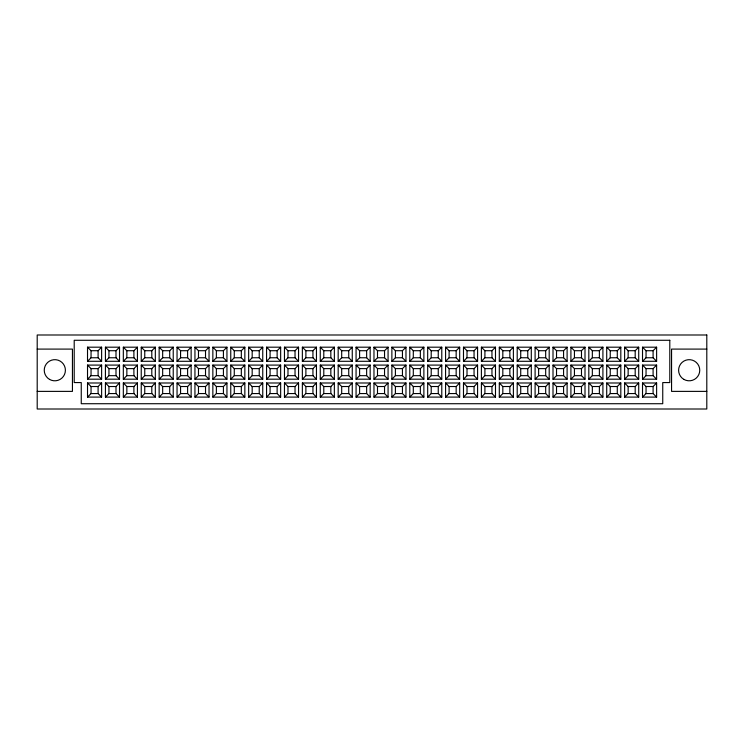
<?xml version="1.0" encoding="UTF-8"?>
<svg xmlns="http://www.w3.org/2000/svg" width="744" height="744" viewBox="0 0 744 744"><rect width="100%" height="100%" fill="white"/><g stroke="black" fill="none" stroke-linecap="round" stroke-linejoin="round"><path stroke-width="1.12" d="M87.522 361.286L91.047 357.762L98.096 357.762L101.621 361.286L101.621 347.188L87.522 347.188L87.522 361.286L101.621 361.286M87.522 347.188L91.047 350.712L98.096 350.712L101.621 347.188M87.522 379.189L91.047 375.664L98.096 375.664L101.621 379.189L101.621 365.09L87.522 365.09L87.522 379.189L101.621 379.189M87.522 365.09L91.047 368.615L98.096 368.615L101.621 365.09M105.425 361.286L108.95 357.762L115.999 357.762L119.524 361.286L119.524 347.188L105.425 347.188L105.425 361.286L119.524 361.286M105.425 347.188L108.95 350.712L115.999 350.712L119.524 347.188M87.522 397.091L91.047 393.567L98.096 393.567L101.621 397.091L101.621 382.993L87.522 382.993L87.522 397.091L101.621 397.091M87.522 382.993L91.047 386.517L98.096 386.517L101.621 382.993M105.425 379.189L108.95 375.664L115.999 375.664L119.524 379.189L119.524 365.09L105.425 365.09L105.425 379.189L119.524 379.189M105.425 365.09L108.95 368.615L115.999 368.615L119.524 365.09M123.327 361.286L126.852 357.762L133.901 357.762L137.426 361.286L123.327 361.286L123.327 347.188L137.426 347.188L137.426 361.286M133.901 357.762L133.901 350.712L137.426 347.188M105.425 397.091L108.95 393.567L115.999 393.567L119.524 397.091L119.524 382.993L105.425 382.993L105.425 397.091L119.524 397.091M105.425 382.993L108.95 386.517L115.999 386.517L119.524 382.993M123.327 379.189L126.852 375.664L133.901 375.664L137.426 379.189L123.327 379.189L123.327 365.09L137.426 365.09L137.426 379.189M133.901 375.664L133.901 368.615L137.426 365.09M141.239 361.286L144.755 357.762L151.804 357.762L155.329 361.286L141.239 361.286L141.239 347.188L155.329 347.188L155.329 361.286M141.239 347.188L144.755 350.712L151.804 350.712L155.329 347.188M123.327 397.091L126.852 393.567L133.901 393.567L137.426 397.091L123.327 397.091L123.327 382.993L137.426 382.993L137.426 397.091M133.901 393.567L133.901 386.517L137.426 382.993M141.239 379.189L144.755 375.664L151.804 375.664L155.329 379.189L141.239 379.189L141.239 365.09L155.329 365.09L155.329 379.189M141.239 365.09L144.755 368.615L151.804 368.615L155.329 365.09M159.142 361.286L162.666 357.762L169.706 357.762L173.231 361.286L159.142 361.286L159.142 347.188L173.231 347.188L173.231 361.286M159.142 347.188L162.666 350.712L169.706 350.712L173.231 347.188M141.239 397.091L144.755 393.567L151.804 393.567L155.329 397.091L141.239 397.091L141.239 382.993L155.329 382.993L155.329 397.091M141.239 382.993L144.755 386.517L151.804 386.517L155.329 382.993M159.142 379.189L162.666 375.664L169.706 375.664L173.231 379.189L159.142 379.189L159.142 365.09L173.231 365.09L173.231 379.189M159.142 365.09L162.666 368.615L169.706 368.615L173.231 365.09M177.044 361.286L180.569 357.762L187.609 357.762L191.134 361.286L177.044 361.286L177.044 347.188L191.134 347.188L191.134 361.286M177.044 347.188L180.569 350.712L187.609 350.712L191.134 347.188M159.142 397.091L162.666 393.567L169.706 393.567L173.231 397.091L159.142 397.091L159.142 382.993L173.231 382.993L173.231 397.091M159.142 382.993L162.666 386.517L169.706 386.517L173.231 382.993M177.044 379.189L180.569 375.664L187.609 375.664L191.134 379.189L177.044 379.189L177.044 365.09L191.134 365.09L191.134 379.189M177.044 365.09L180.569 368.615L187.609 368.615L191.134 365.09M194.947 361.286L198.471 357.762L205.521 357.762L209.036 361.286L194.947 361.286L194.947 347.188L209.036 347.188L209.036 361.286M194.947 347.188L198.471 350.712L205.521 350.712L209.036 347.188M177.044 397.091L180.569 393.567L187.609 393.567L191.134 397.091L177.044 397.091L177.044 382.993L191.134 382.993L191.134 397.091M177.044 382.993L180.569 386.517L187.609 386.517L191.134 382.993M194.947 379.189L198.471 375.664L205.521 375.664L209.036 379.189L194.947 379.189L194.947 365.09L209.036 365.09L209.036 379.189M194.947 365.09L198.471 368.615L205.521 368.615L209.036 365.09M212.849 361.286L216.374 357.762L223.423 357.762L226.948 361.286L226.948 347.188L212.849 347.188L212.849 361.286L226.948 361.286M212.849 347.188L216.374 350.712L223.423 350.712L226.948 347.188M194.947 397.091L198.471 393.567L205.521 393.567L209.036 397.091L194.947 397.091L194.947 382.993L209.036 382.993L209.036 397.091M194.947 382.993L198.471 386.517L205.521 386.517L209.036 382.993M212.849 379.189L216.374 375.664L223.423 375.664L226.948 379.189L226.948 365.09L212.849 365.09L212.849 379.189L226.948 379.189M212.849 365.09L216.374 368.615L223.423 368.615L226.948 365.09M230.752 361.286L234.276 357.762L241.326 357.762L244.85 361.286L244.85 347.188L230.752 347.188L230.752 361.286L244.85 361.286M230.752 347.188L234.276 350.712L241.326 350.712L244.85 347.188M212.849 397.091L216.374 393.567L223.423 393.567L226.948 397.091L226.948 382.993L212.849 382.993L212.849 397.091L226.948 397.091M212.849 382.993L216.374 386.517L223.423 386.517L226.948 382.993M230.752 379.189L234.276 375.664L241.326 375.664L244.85 379.189L244.85 365.09L230.752 365.09L230.752 379.189L244.85 379.189M230.752 365.09L234.276 368.615L241.326 368.615L244.85 365.09M248.654 361.286L252.179 357.762L259.228 357.762L262.753 361.286L248.654 361.286L248.654 347.188L262.753 347.188L262.753 361.286M248.654 347.188L252.179 350.712L259.228 350.712L262.753 347.188M230.752 397.091L234.276 393.567L241.326 393.567L244.85 397.091L244.85 382.993L230.752 382.993L230.752 397.091L244.85 397.091M230.752 382.993L234.276 386.517L241.326 386.517L244.85 382.993M248.654 379.189L252.179 375.664L259.228 375.664L262.753 379.189L248.654 379.189L248.654 365.09L262.753 365.09L262.753 379.189M248.654 365.09L252.179 368.615L259.228 368.615L262.753 365.09M266.557 361.286L270.081 357.762L277.131 357.762L280.655 361.286L266.557 361.286L266.557 347.188L280.655 347.188L280.655 361.286M266.557 347.188L270.081 350.712L277.131 350.712L280.655 347.188M248.654 397.091L252.179 393.567L259.228 393.567L262.753 397.091L248.654 397.091L248.654 382.993L262.753 382.993L262.753 397.091M248.654 382.993L252.179 386.517L259.228 386.517L262.753 382.993M266.557 379.189L270.081 375.664L277.131 375.664L280.655 379.189L266.557 379.189L266.557 365.09L280.655 365.09L280.655 379.189M266.557 365.09L270.081 368.615L277.131 368.615L280.655 365.09M284.459 361.286L287.984 357.762L295.033 357.762L298.558 361.286L284.459 361.286L284.459 347.188L298.558 347.188L298.558 361.286M284.459 347.188L287.984 350.712L295.033 350.712L298.558 347.188M266.557 397.091L270.081 393.567L277.131 393.567L280.655 397.091L266.557 397.091L266.557 382.993L280.655 382.993L280.655 397.091M266.557 382.993L270.081 386.517L277.131 386.517L280.655 382.993M284.459 379.189L287.984 375.664L295.033 375.664L298.558 379.189L284.459 379.189L284.459 365.09L298.558 365.09L298.558 379.189M284.459 365.09L287.984 368.615L295.033 368.615L298.558 365.09M302.362 361.286L305.886 357.762L312.936 357.762L316.46 361.286L302.362 361.286L302.362 347.188L316.46 347.188L316.46 361.286M312.936 357.762L312.936 350.712L316.46 347.188M284.459 397.091L287.984 393.567L295.033 393.567L298.558 397.091L284.459 397.091L284.459 382.993L298.558 382.993L298.558 397.091M284.459 382.993L287.984 386.517L295.033 386.517L298.558 382.993M302.362 379.189L305.886 375.664L312.936 375.664L316.46 379.189L302.362 379.189L302.362 365.09L316.46 365.09L316.46 379.189M302.362 365.09L305.886 368.615L312.936 368.615L316.46 365.09M320.264 361.286L323.789 357.762L330.838 357.762L334.363 361.286L320.264 361.286L320.264 347.188L334.363 347.188L334.363 361.286M330.838 357.762L330.838 350.712L334.363 347.188M302.362 397.091L305.886 393.567L312.936 393.567L316.46 397.091L302.362 397.091L302.362 382.993L316.46 382.993L316.46 397.091M302.362 382.993L305.886 386.517L312.936 386.517L316.46 382.993M320.264 379.189L323.789 375.664L330.838 375.664L334.363 379.189L320.264 379.189L320.264 365.09L334.363 365.09L334.363 379.189M320.264 365.09L323.789 368.615L330.838 368.615L334.363 365.09M338.167 361.286L341.691 357.762L348.741 357.762L352.265 361.286L338.167 361.286L338.167 347.188L352.265 347.188L352.265 361.286M348.741 357.762L348.741 350.712L352.265 347.188M320.264 397.091L323.789 393.567L330.838 393.567L334.363 397.091L320.264 397.091L320.264 382.993L334.363 382.993L334.363 397.091M320.264 382.993L323.789 386.517L330.838 386.517L334.363 382.993M338.167 379.189L341.691 375.664L348.741 375.664L352.265 379.189L338.167 379.189L338.167 365.09L352.265 365.09L352.265 379.189M338.167 365.09L341.691 368.615L348.741 368.615L352.265 365.09M356.069 361.286L359.594 357.762L366.643 357.762L370.168 361.286L356.069 361.286L356.069 347.188L370.168 347.188L370.168 361.286M366.643 357.762L366.643 350.712L370.168 347.188M338.167 397.091L341.691 393.567L348.741 393.567L352.265 397.091L338.167 397.091L338.167 382.993L352.265 382.993L352.265 397.091M338.167 382.993L341.691 386.517L348.741 386.517L352.265 382.993M356.069 379.189L359.594 375.664L366.643 375.664L370.168 379.189L356.069 379.189L356.069 365.09L370.168 365.09L370.168 379.189M356.069 365.09L359.594 368.615L366.643 368.615L370.168 365.09M373.972 361.286L377.496 357.762L384.546 357.762L388.07 361.286L373.972 361.286L373.972 347.188L388.07 347.188L388.07 361.286M384.546 357.762L384.546 350.712L388.07 347.188M356.069 397.091L359.594 393.567L359.594 386.517L356.069 382.993L370.168 382.993L370.168 397.091L356.069 397.091L356.069 382.993M359.594 386.517L366.643 386.517L370.168 382.993M373.972 379.189L377.496 375.664L384.546 375.664L388.07 379.189L373.972 379.189L373.972 365.09L388.07 365.09L388.07 379.189M373.972 365.09L377.496 368.615L384.546 368.615L388.07 365.09M391.874 361.286L395.399 357.762L402.448 357.762L405.973 361.286L391.874 361.286L391.874 347.188L405.973 347.188L405.973 361.286M391.874 347.188L395.399 350.712L402.448 350.712L405.973 347.188M373.972 397.091L377.496 393.567L377.496 386.517L373.972 382.993L388.07 382.993L388.07 397.091L373.972 397.091L373.972 382.993M377.496 386.517L384.546 386.517L388.07 382.993M391.874 379.189L395.399 375.664L402.448 375.664L405.973 379.189L391.874 379.189L391.874 365.09L405.973 365.09L405.973 379.189M391.874 365.09L395.399 368.615L402.448 368.615L405.973 365.09M409.777 361.286L413.301 357.762L420.351 357.762L423.875 361.286L409.777 361.286L409.777 347.188L423.875 347.188L423.875 361.286M409.777 347.188L413.301 350.712L420.351 350.712L423.875 347.188M391.874 397.091L395.399 393.567L395.399 386.517L391.874 382.993L405.973 382.993L405.973 397.091L391.874 397.091L391.874 382.993M395.399 386.517L402.448 386.517L405.973 382.993M409.777 379.189L413.301 375.664L420.351 375.664L423.875 379.189L409.777 379.189L409.777 365.09L423.875 365.09L423.875 379.189M409.777 365.09L413.301 368.615L420.351 368.615L423.875 365.09M427.679 361.286L431.204 357.762L431.204 350.712L427.679 347.188L441.778 347.188L441.778 361.286L427.679 361.286L427.679 347.188M431.204 350.712L438.253 350.712L441.778 347.188M409.777 397.091L413.301 393.567L413.301 386.517L409.777 382.993L423.875 382.993L423.875 397.091L409.777 397.091L409.777 382.993M413.301 386.517L420.351 386.517L423.875 382.993M427.679 379.189L431.204 375.664L431.204 368.615L427.679 365.09L441.778 365.09L441.778 379.189L427.679 379.189L427.679 365.09M431.204 368.615L438.253 368.615L441.778 365.09M445.582 361.286L449.106 357.762L449.106 350.712L445.582 347.188L459.68 347.188L459.68 361.286L445.582 361.286L445.582 347.188M449.106 350.712L456.156 350.712L459.68 347.188M427.679 397.091L431.204 393.567L431.204 386.517L427.679 382.993L441.778 382.993L441.778 397.091L427.679 397.091L427.679 382.993M431.204 386.517L438.253 386.517L441.778 382.993M445.582 379.189L449.106 375.664L449.106 368.615L445.582 365.09L459.68 365.09L459.68 379.189L445.582 379.189L445.582 365.09M449.106 368.615L456.156 368.615L459.68 365.09M463.484 361.286L467.009 357.762L467.009 350.712L463.484 347.188L477.583 347.188L477.583 361.286L463.484 361.286L463.484 347.188M467.009 350.712L474.058 350.712L477.583 347.188M445.582 397.091L449.106 393.567L456.156 393.567L459.68 397.091L445.582 397.091L445.582 382.993L459.68 382.993L459.68 397.091M445.582 382.993L449.106 386.517L456.156 386.517L459.68 382.993M463.484 379.189L467.009 375.664L467.009 368.615L463.484 365.09L477.583 365.09L477.583 379.189L463.484 379.189L463.484 365.09M467.009 368.615L474.058 368.615L477.583 365.09M481.396 361.286L484.911 357.762L491.961 357.762L495.485 361.286L481.396 361.286L481.396 347.188L495.485 347.188L495.485 361.286M491.961 357.762L491.961 350.712L495.485 347.188M463.484 397.091L467.009 393.567L474.058 393.567L477.583 397.091L477.583 382.993L463.484 382.993L463.484 397.091L477.583 397.091M463.484 382.993L467.009 386.517L474.058 386.517L477.583 382.993M481.396 379.189L484.911 375.664L491.961 375.664L495.485 379.189L481.396 379.189L481.396 365.09L495.485 365.09L495.485 379.189M491.961 375.664L491.961 368.615L495.485 365.09M499.298 361.286L502.823 357.762L502.823 350.712L499.298 347.188L513.388 347.188L513.388 361.286L499.298 361.286L499.298 347.188M502.823 350.712L509.863 350.712L513.388 347.188M481.396 397.091L484.911 393.567L491.961 393.567L495.485 397.091L481.396 397.091L481.396 382.993L495.485 382.993L495.485 397.091M491.961 393.567L491.961 386.517L495.485 382.993M499.298 379.189L502.823 375.664L502.823 368.615L499.298 365.09L513.388 365.09L513.388 379.189L499.298 379.189L499.298 365.09M502.823 368.615L509.863 368.615L513.388 365.09M517.201 361.286L520.726 357.762L527.766 357.762L531.29 361.286L517.201 361.286L517.201 347.188L531.29 347.188L531.29 361.286M517.201 347.188L520.726 350.712L527.766 350.712L531.29 347.188M499.298 397.091L502.823 393.567L502.823 386.517L499.298 382.993L513.388 382.993L513.388 397.091L499.298 397.091L499.298 382.993M502.823 386.517L509.863 386.517L513.388 382.993M517.201 379.189L520.726 375.664L527.766 375.664L531.29 379.189L517.201 379.189L517.201 365.09L531.29 365.09L531.29 379.189M517.201 365.09L520.726 368.615L527.766 368.615L531.29 365.09M535.103 361.286L538.628 357.762L538.628 350.712L535.103 347.188L549.193 347.188L549.193 361.286L535.103 361.286L535.103 347.188M538.628 350.712L545.678 350.712L549.193 347.188M517.201 397.091L520.726 393.567L527.766 393.567L531.29 397.091L517.201 397.091L517.201 382.993L531.29 382.993L531.29 397.091M517.201 382.993L520.726 386.517L527.766 386.517L531.29 382.993M535.103 379.189L538.628 375.664L538.628 368.615L535.103 365.09L549.193 365.09L549.193 379.189L535.103 379.189L535.103 365.09M538.628 368.615L545.678 368.615L549.193 365.09M553.006 361.286L556.531 357.762L563.58 357.762L567.105 361.286L553.006 361.286L553.006 347.188L567.105 347.188L567.105 361.286M553.006 347.188L556.531 350.712L563.58 350.712L567.105 347.188M535.103 397.091L538.628 393.567L538.628 386.517L535.103 382.993L549.193 382.993L549.193 397.091L535.103 397.091L535.103 382.993M538.628 386.517L545.678 386.517L549.193 382.993M553.006 379.189L556.531 375.664L563.58 375.664L567.105 379.189L553.006 379.189L553.006 365.09L567.105 365.09L567.105 379.189M553.006 365.09L556.531 368.615L563.58 368.615L567.105 365.09M570.908 361.286L574.433 357.762L581.483 357.762L585.007 361.286L570.908 361.286L570.908 347.188L585.007 347.188L585.007 361.286M570.908 347.188L574.433 350.712L581.483 350.712L585.007 347.188M553.006 397.091L556.531 393.567L563.58 393.567L567.105 397.091L553.006 397.091L553.006 382.993L567.105 382.993L567.105 397.091M553.006 382.993L556.531 386.517L563.58 386.517L567.105 382.993M570.908 379.189L574.433 375.664L581.483 375.664L585.007 379.189L570.908 379.189L570.908 365.09L585.007 365.09L585.007 379.189M570.908 365.09L574.433 368.615L581.483 368.615L585.007 365.09M588.811 361.286L592.336 357.762L599.385 357.762L602.91 361.286L588.811 361.286L588.811 347.188L602.91 347.188L602.91 361.286M588.811 347.188L592.336 350.712L599.385 350.712L602.91 347.188M570.908 397.091L574.433 393.567L581.483 393.567L585.007 397.091L570.908 397.091L570.908 382.993L585.007 382.993L585.007 397.091M570.908 382.993L574.433 386.517L581.483 386.517L585.007 382.993M588.811 379.189L592.336 375.664L599.385 375.664L602.91 379.189L588.811 379.189L588.811 365.09L602.91 365.09L602.91 379.189M588.811 365.09L592.336 368.615L599.385 368.615L602.91 365.09M606.713 361.286L610.238 357.762L610.238 350.712L606.713 347.188L620.812 347.188L620.812 361.286L606.713 361.286L606.713 347.188M610.238 350.712L617.288 350.712L620.812 347.188M588.811 397.091L592.336 393.567L599.385 393.567L602.91 397.091L588.811 397.091L588.811 382.993L602.91 382.993L602.91 397.091M588.811 382.993L592.336 386.517L599.385 386.517L602.91 382.993M606.713 379.189L610.238 375.664L610.238 368.615L606.713 365.09L620.812 365.09L620.812 379.189L606.713 379.189L606.713 365.09M610.238 368.615L617.288 368.615L620.812 365.09M624.616 361.286L628.141 357.762L635.19 357.762L638.715 361.286L624.616 361.286L624.616 347.188L638.715 347.188L638.715 361.286M635.19 357.762L635.19 350.712L638.715 347.188M606.713 397.091L610.238 393.567L610.238 386.517L606.713 382.993L620.812 382.993L620.812 397.091L606.713 397.091L606.713 382.993M620.812 397.091L617.288 393.567L617.288 386.517L620.812 382.993M624.616 379.189L628.141 375.664L635.19 375.664L638.715 379.189L624.616 379.189L624.616 365.09L638.715 365.09L638.715 379.189M635.19 375.664L635.19 368.615L638.715 365.09M642.518 361.286L646.043 357.762L646.043 350.712L642.518 347.188L656.617 347.188L656.617 361.286L642.518 361.286L642.518 347.188M646.043 350.712L653.093 350.712L656.617 347.188M624.616 397.091L628.141 393.567L635.19 393.567L638.715 397.091L624.616 397.091L624.616 382.993L638.715 382.993L638.715 397.091M635.19 393.567L635.19 386.517L638.715 382.993M642.518 379.189L646.043 375.664L646.043 368.615L642.518 365.09L656.617 365.09L656.617 379.189L642.518 379.189L642.518 365.09M646.043 368.615L653.093 368.615L656.617 365.09M642.518 397.091L646.043 393.567L646.043 386.517L642.518 382.993L656.617 382.993L656.617 397.091L642.518 397.091L642.518 382.993M646.043 386.517L653.093 386.517L656.617 382.993M37.2 349.094L72.438 349.094L72.438 391.381L37.2 391.381M706.8 349.094L671.562 349.094L671.562 391.381L706.8 391.381M123.327 347.188L126.852 350.712L133.901 350.712M302.362 347.188L305.886 350.712L312.936 350.712M320.264 347.188L323.789 350.712L330.838 350.712M338.167 347.188L341.691 350.712L348.741 350.712M356.069 347.188L359.594 350.712L366.643 350.712M373.972 347.188L377.496 350.712L384.546 350.712M481.396 347.188L484.911 350.712L491.961 350.712M624.616 347.188L628.141 350.712L635.19 350.712M431.204 357.762L438.253 357.762L441.778 361.286M449.106 357.762L456.156 357.762L459.68 361.286M467.009 357.762L474.058 357.762L477.583 361.286M502.823 357.762L509.863 357.762L513.388 361.286M538.628 357.762L545.678 357.762L549.193 361.286M610.238 357.762L617.288 357.762L620.812 361.286M646.043 357.762L653.093 357.762L656.617 361.286M123.327 365.09L126.852 368.615L133.901 368.615M481.396 365.09L484.911 368.615L491.961 368.615M624.616 365.09L628.141 368.615L635.19 368.615M431.204 375.664L438.253 375.664L441.778 379.189M449.106 375.664L456.156 375.664L459.68 379.189M467.009 375.664L474.058 375.664L477.583 379.189M502.823 375.664L509.863 375.664L513.388 379.189M538.628 375.664L545.678 375.664L549.193 379.189M610.238 375.664L617.288 375.664L620.812 379.189M646.043 375.664L653.093 375.664L656.617 379.189M123.327 382.993L126.852 386.517L133.901 386.517M481.396 382.993L484.911 386.517L491.961 386.517M610.238 386.517L617.288 386.517M624.616 382.993L628.141 386.517L635.19 386.517M359.594 393.567L366.643 393.567L370.168 397.091M377.496 393.567L384.546 393.567L388.07 397.091M395.399 393.567L402.448 393.567L405.973 397.091M413.301 393.567L420.351 393.567L423.875 397.091M431.204 393.567L438.253 393.567L441.778 397.091M502.823 393.567L509.863 393.567L513.388 397.091M538.628 393.567L545.678 393.567L549.193 397.091M610.238 393.567L617.288 393.567M646.043 393.567L653.093 393.567L656.617 397.091M653.093 350.712L653.093 357.762M653.093 368.615L653.093 375.664M653.093 386.517L653.093 393.567M628.141 350.712L628.141 357.762M628.141 368.615L628.141 375.664M628.141 386.517L628.141 393.567M617.288 350.712L617.288 357.762M617.288 368.615L617.288 375.664M599.385 350.712L599.385 357.762M599.385 368.615L599.385 375.664M599.385 386.517L599.385 393.567M592.336 350.712L592.336 357.762M592.336 368.615L592.336 375.664M592.336 386.517L592.336 393.567M581.483 350.712L581.483 357.762M581.483 368.615L581.483 375.664M581.483 386.517L581.483 393.567M574.433 350.712L574.433 357.762M574.433 368.615L574.433 375.664M574.433 386.517L574.433 393.567M563.58 350.712L563.58 357.762M563.58 368.615L563.58 375.664M563.58 386.517L563.58 393.567M556.531 350.712L556.531 357.762M556.531 368.615L556.531 375.664M556.531 386.517L556.531 393.567M545.678 350.712L545.678 357.762M545.678 368.615L545.678 375.664M545.678 386.517L545.678 393.567M527.766 350.712L527.766 357.762M527.766 368.615L527.766 375.664M527.766 386.517L527.766 393.567M520.726 350.712L520.726 357.762M520.726 368.615L520.726 375.664M520.726 386.517L520.726 393.567M509.863 350.712L509.863 357.762M509.863 368.615L509.863 375.664M509.863 386.517L509.863 393.567M484.911 350.712L484.911 357.762M484.911 368.615L484.911 375.664M484.911 386.517L484.911 393.567M474.058 350.712L474.058 357.762M474.058 368.615L474.058 375.664M474.058 386.517L474.058 393.567M467.009 386.517L467.009 393.567M456.156 350.712L456.156 357.762M456.156 368.615L456.156 375.664M456.156 386.517L456.156 393.567M449.106 386.517L449.106 393.567M438.253 350.712L438.253 357.762M438.253 368.615L438.253 375.664M438.253 386.517L438.253 393.567M420.351 350.712L420.351 357.762M420.351 368.615L420.351 375.664M420.351 386.517L420.351 393.567M413.301 350.712L413.301 357.762M413.301 368.615L413.301 375.664M402.448 350.712L402.448 357.762M402.448 368.615L402.448 375.664M402.448 386.517L402.448 393.567M395.399 350.712L395.399 357.762M395.399 368.615L395.399 375.664M384.546 368.615L384.546 375.664M384.546 386.517L384.546 393.567M377.496 350.712L377.496 357.762M377.496 368.615L377.496 375.664M366.643 368.615L366.643 375.664M366.643 386.517L366.643 393.567M359.594 350.712L359.594 357.762M359.594 368.615L359.594 375.664M348.741 368.615L348.741 375.664M348.741 386.517L348.741 393.567M341.691 350.712L341.691 357.762M341.691 368.615L341.691 375.664M341.691 386.517L341.691 393.567M330.838 368.615L330.838 375.664M330.838 386.517L330.838 393.567M323.789 350.712L323.789 357.762M323.789 368.615L323.789 375.664M323.789 386.517L323.789 393.567M312.936 368.615L312.936 375.664M312.936 386.517L312.936 393.567M305.886 350.712L305.886 357.762M305.886 368.615L305.886 375.664M305.886 386.517L305.886 393.567M295.033 350.712L295.033 357.762M295.033 368.615L295.033 375.664M295.033 386.517L295.033 393.567M287.984 350.712L287.984 357.762M287.984 368.615L287.984 375.664M287.984 386.517L287.984 393.567M277.131 350.712L277.131 357.762M277.131 368.615L277.131 375.664M277.131 386.517L277.131 393.567M270.081 350.712L270.081 357.762M270.081 368.615L270.081 375.664M270.081 386.517L270.081 393.567M259.228 350.712L259.228 357.762M259.228 368.615L259.228 375.664M259.228 386.517L259.228 393.567M252.179 350.712L252.179 357.762M252.179 368.615L252.179 375.664M252.179 386.517L252.179 393.567M241.326 350.712L241.326 357.762M241.326 368.615L241.326 375.664M241.326 386.517L241.326 393.567M234.276 350.712L234.276 357.762M234.276 368.615L234.276 375.664M234.276 386.517L234.276 393.567M223.423 350.712L223.423 357.762M223.423 368.615L223.423 375.664M223.423 386.517L223.423 393.567M216.374 350.712L216.374 357.762M216.374 368.615L216.374 375.664M216.374 386.517L216.374 393.567M205.521 350.712L205.521 357.762M205.521 368.615L205.521 375.664M205.521 386.517L205.521 393.567M198.471 350.712L198.471 357.762M198.471 368.615L198.471 375.664M198.471 386.517L198.471 393.567M187.609 350.712L187.609 357.762M187.609 368.615L187.609 375.664M187.609 386.517L187.609 393.567M180.569 350.712L180.569 357.762M180.569 368.615L180.569 375.664M180.569 386.517L180.569 393.567M169.706 350.712L169.706 357.762M169.706 368.615L169.706 375.664M169.706 386.517L169.706 393.567M162.666 350.712L162.666 357.762M162.666 368.615L162.666 375.664M162.666 386.517L162.666 393.567M151.804 350.712L151.804 357.762M151.804 368.615L151.804 375.664M151.804 386.517L151.804 393.567M144.755 350.712L144.755 357.762M144.755 368.615L144.755 375.664M144.755 386.517L144.755 393.567M126.852 350.712L126.852 357.762M126.852 368.615L126.852 375.664M126.852 386.517L126.852 393.567M115.999 350.712L115.999 357.762M115.999 368.615L115.999 375.664M115.999 386.517L115.999 393.567M108.95 350.712L108.95 357.762M108.95 368.615L108.95 375.664M108.95 386.517L108.95 393.567M98.096 350.712L98.096 357.762M98.096 368.615L98.096 375.664M98.096 386.517L98.096 393.567M91.047 350.712L91.047 357.762M91.047 368.615L91.047 375.664M91.047 386.517L91.047 393.567M706.8 334.995L37.2 334.995L37.2 409.005L706.8 409.005L706.8 334.995M669.795 340.278L74.205 340.278L74.205 382.574L81.254 382.574L81.254 403.722L662.746 403.722L662.746 382.574L669.795 382.574L669.795 340.278M49.532 379.394A10.574 10.574 0 0 0 65.398 370.242A10.574 10.574 0 0 0 49.532 361.082A10.574 10.574 0 0 0 49.532 379.394M683.894 379.394A10.574 10.574 0 0 0 699.751 370.242A10.574 10.574 0 0 0 683.894 361.082A10.574 10.574 0 0 0 683.894 379.394"/></g></svg>
